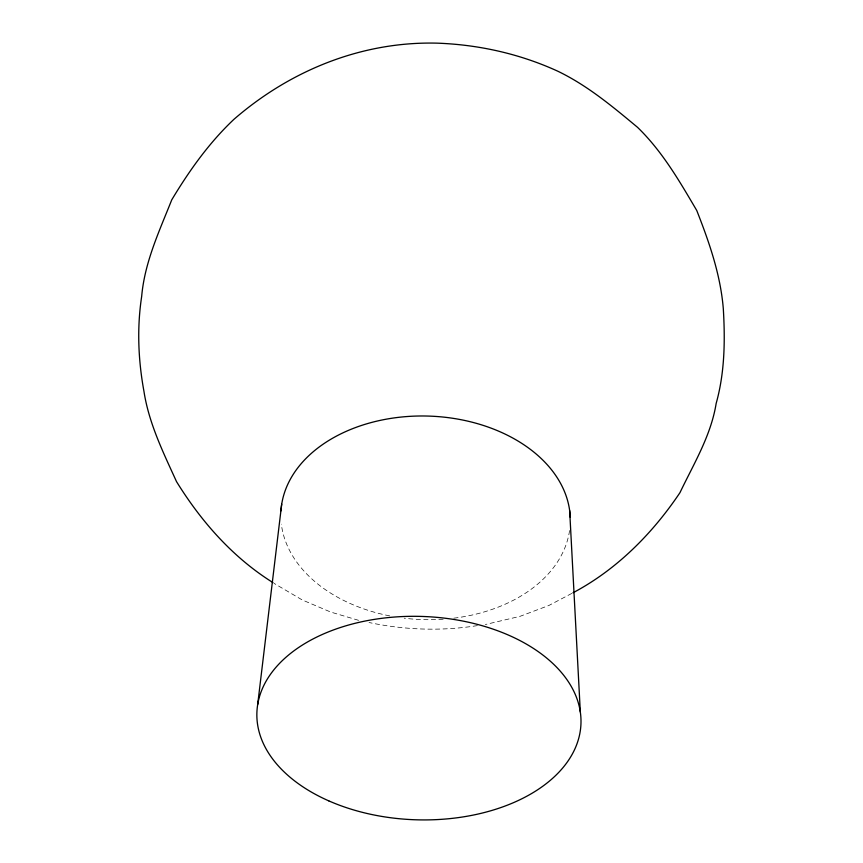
<?xml version="1.0" encoding="UTF-8"?>
<svg xmlns="http://www.w3.org/2000/svg" width="863" height="863" viewBox="0 0 863 863"><rect width="100%" height="100%" fill="white"/><g stroke="black" fill="none" stroke-linecap="round" stroke-linejoin="round"><path stroke-width="0.65" stroke-dasharray="4.32 3.24" d="M571.802 593.41L548.814 605.502L519.958 616.355L485.34 624.521M477.39 625.599C441.5 631.349 404.553 630.022 369.03 622.514M358.577 620.324L330.712 612.061L302.201 599.936L274.046 583.356M569.569 530.551A144.79 101.802 1.9 0 1 453.776 618.188M443.151 619.213A144.79 101.802 1.9 0 1 404.229 618.199M389.709 615.891A144.79 101.802 1.9 0 1 281.349 524.165"/><path stroke-width="1.29" d="M257.67 704.564L281.694 504.197M572.956 592.805C616.829 569.558 652.439 533.625 679.968 492.654C693.841 463.614 710.961 435.718 716.161 403.431C724.801 372.6 725.2 340.378 723.302 308.63C720.486 274.477 709.17 242.147 696.743 210.475C679.418 181.036 662.266 151.273 637.498 127.293C612.385 106.397 587.282 85.361 557.617 71.122C519.72 53.797 478.685 44.639 437.077 43.15C361.867 41.273 290.302 70.388 233.938 119.321C209.073 142.794 189.288 170.637 171.748 199.838C159.256 231.306 144.606 262.32 141.661 296.516C136.872 327.951 138.209 359.979 143.927 391.198C148.846 423.28 163.215 452.385 176.516 481.619C201.284 521.651 232.816 557.52 272.988 582.611M569.656 510.551L580.324 712.061M280.96 510.864A144.79 101.802 1.9 0 1 426.656 416.031A144.79 101.802 1.9 0 1 570.249 517.25M328.771 800.864A162.136 101.726 1.9 0 0 580.648 728.102A162.136 101.726 1.9 0 0 347.336 625.384A162.136 101.726 1.9 0 0 328.771 800.864"/></g></svg>
